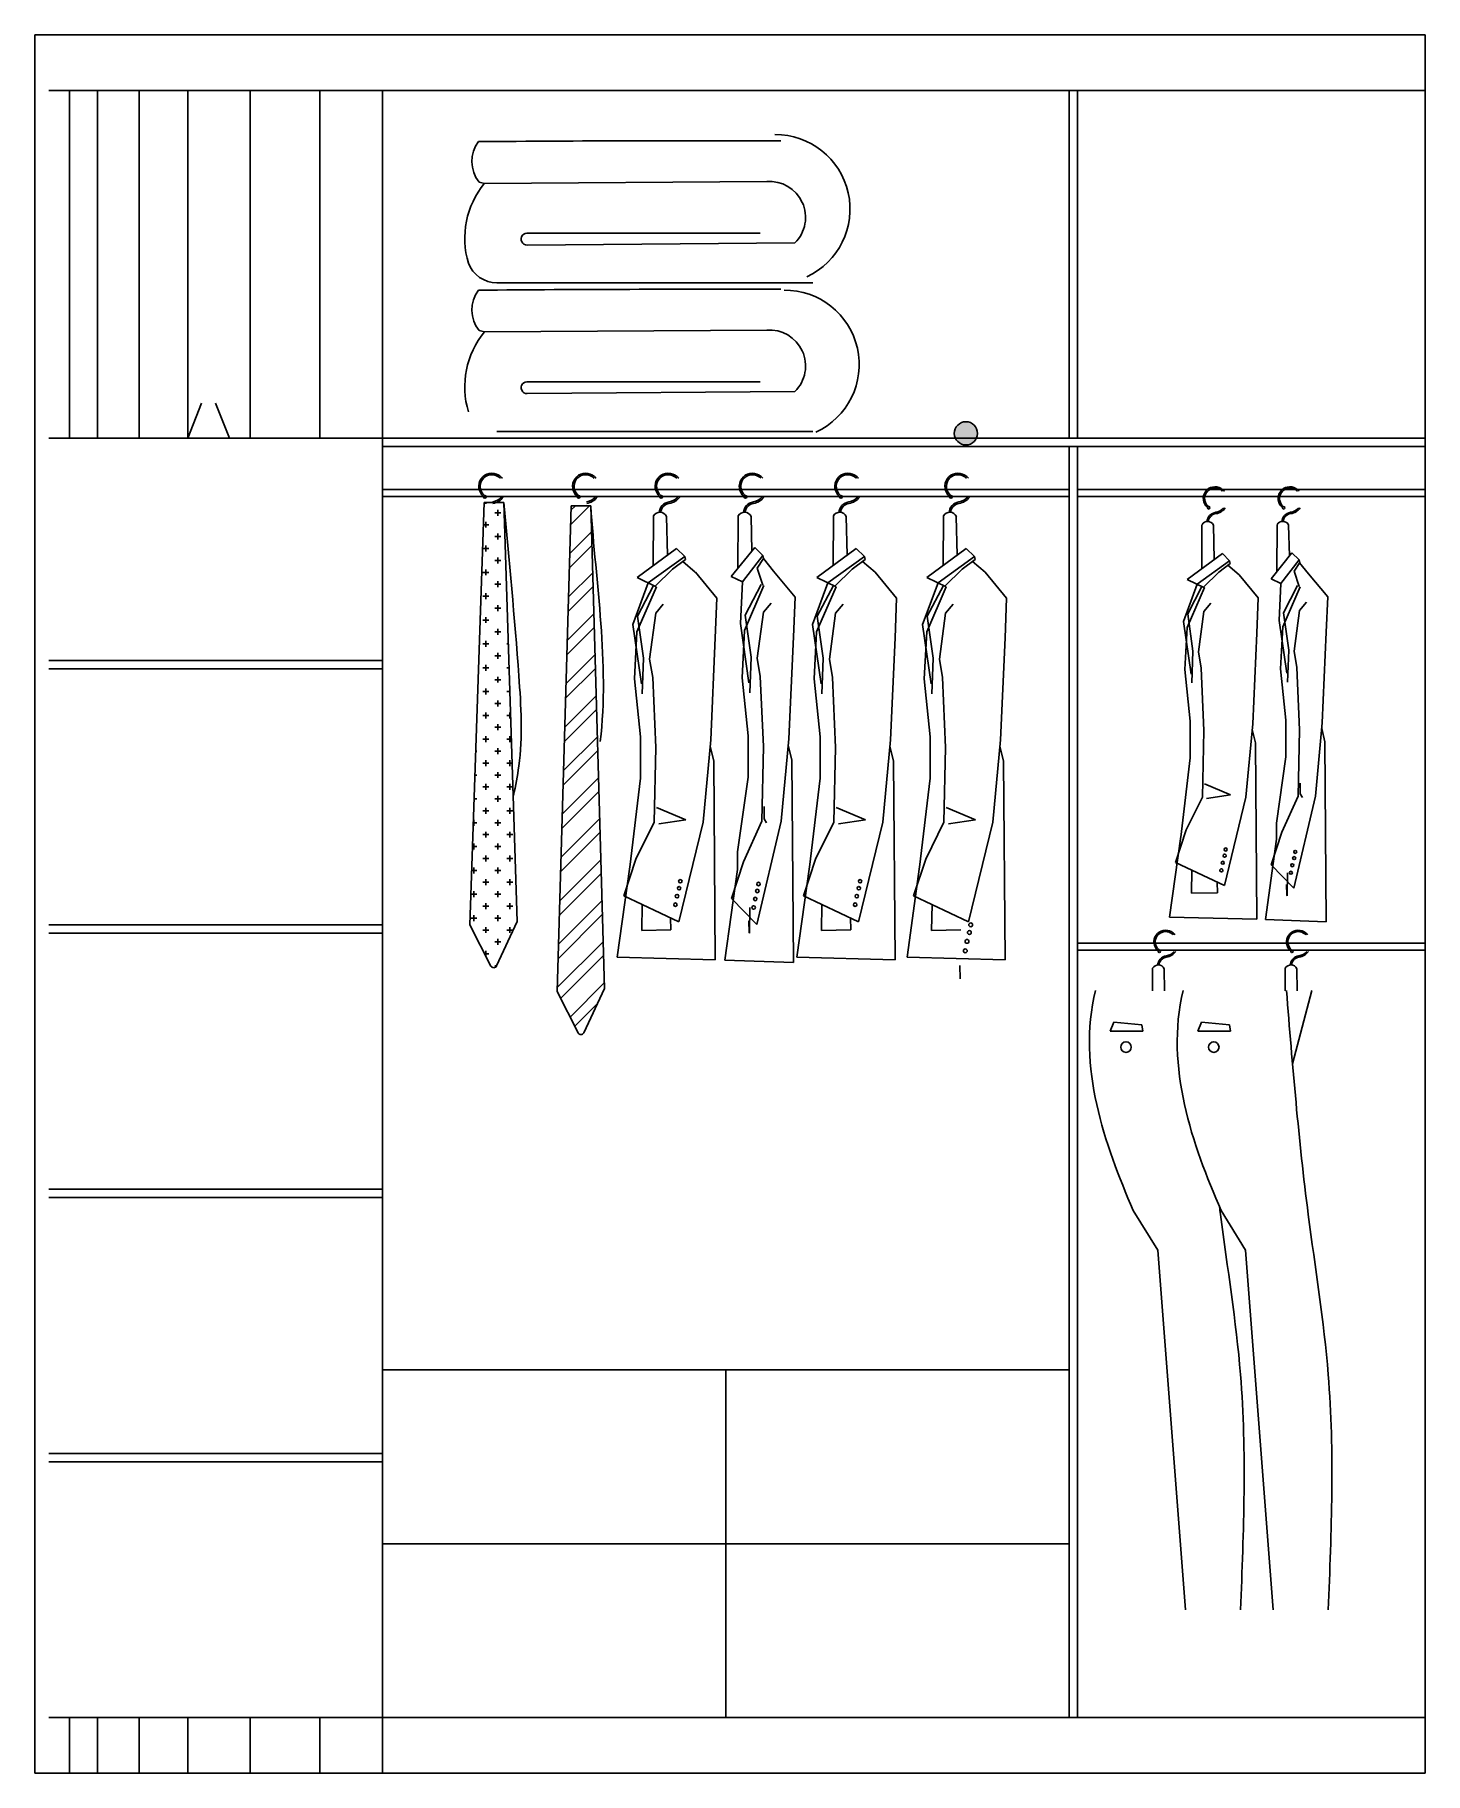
# Model space of a CAD drawing. Header units: millimetres. Extents: x 0 to 2000, y 0 to 2500.
import ezdxf

# ---------------------------------------------------------------- set-up
doc = ezdxf.new("R2010")
doc.units = ezdxf.units.MM
doc.layers.add('家私', color=2, linetype='Continuous')

msp = doc.modelspace()

# ---------------------------------------------------------------- hatches: boundary and pattern name
h = msp.add_hatch(color=7)
edge = h.paths.add_edge_path()
edge.add_arc((1339.3, 1926.8), 16.7, 0, 360)

# ---------------------------------------------------------------- linework, layer by layer
at = {"color": 7}
for p, q in [((2000, 2500), (0, 2500)), ((0, 2500), (0, 0)), ((2000, 0), (2000, 2500)), ((2000, 2420), (20, 2420)), ((50, 2420), (50, 1920)), ((90, 2420), (90, 1920)), ((150, 2420), (150, 1920)), ((220, 2420), (220, 1920)), ((310, 2420), (310, 1920)), ((410, 2420), (410, 1920)), ((500, 2420), (500, 0)), ((1488, 2420), (1488, 1920)), ((1500, 2420), (1500, 1920)), ((240, 1970), (220, 1920)), ((260, 1970), (280, 1920)), ((2000, 1920), (20, 1920)), ((2000, 1908), (500, 1908)), ((1488, 1908), (1488, 80)), ((1500, 1908), (1500, 80)), ((500, 1845.9), (1488, 1845.9)), ((500, 1835.9), (1488, 1835.9)), ((646.2, 1827.6), (626, 1220.2)), ((674.5, 1827.6), (646.2, 1827.6)), ((648.9, 1825.5), (648.9, 1827.6)), ((694, 1224.6), (674.5, 1827.6)), ((1500, 1845.9), (2000, 1845.9)), ((1500, 1835.9), (2000, 1835.9)), ((661.7, 1812.7), (670.3, 1812.7)), ((666, 1808.4), (666, 1817)), ((771.5, 1822.8), (751.3, 1124.1)), ((770.7, 1795.5), (798, 1822.8)), ((771.3, 1816.3), (777.8, 1822.8)), ((799.8, 1822.8), (771.5, 1822.8)), ((819.3, 1128.5), (799.8, 1822.8)), ((890.2, 1808.2), (889.7, 1736.7)), ((910.1, 1751.7), (908.7, 1807.4)), ((1011.8, 1808.2), (1011.4, 1732.7)), ((1031.6, 1757.8), (1030.4, 1807.4)), ((1148.7, 1808.2), (1148.3, 1736.7)), ((1168.6, 1751.7), (1167.2, 1807.4)), ((1307, 1808.2), (1306.6, 1736.7)), ((1326.9, 1751.7), (1325.5, 1807.4)), ((645.1, 1795.5), (653.1, 1795.5)), ((648.9, 1791.2), (648.9, 1799.8)), ((661.7, 1778.4), (670.3, 1778.4)), ((666, 1774.1), (666, 1782.7)), ((769.5, 1753.9), (800.9, 1785.2)), ((1678.9, 1795.5), (1678.5, 1731.9)), ((1696.6, 1745.3), (1695.4, 1794.8)), ((1787.1, 1795.5), (1786.7, 1728.4)), ((1804.6, 1750.7), (1803.5, 1794.8)), ((644.6, 1761.2), (653.1, 1761.2)), ((648.9, 1757), (648.9, 1765.5)), ((768.9, 1733.1), (801.4, 1765.6)), ((923, 1761.3), (866.3, 1719.3)), ((923, 1761.3), (934.8, 1749.6)), ((1035.5, 1762.8), (1001.8, 1720.8)), ((1017.9, 1713.2), (1047.3, 1751.1)), ((1035.5, 1762.8), (1047.3, 1751.1)), ((1048.3, 1746.9), (1047.3, 1751.1)), ((1181.6, 1761.3), (1124.8, 1719.3)), ((1181.6, 1761.3), (1193.3, 1749.6)), ((1339.9, 1761.3), (1283.1, 1719.3)), ((1339.9, 1761.3), (1351.6, 1749.6)), ((1708.2, 1753.8), (1657.7, 1716.5)), ((1708.2, 1753.8), (1718.6, 1743.4)), ((1808.2, 1755.2), (1778.2, 1717.8)), ((1808.2, 1755.2), (1818.6, 1744.7)), ((644.6, 1726.9), (653.1, 1726.9)), ((648.9, 1722.7), (648.9, 1731.2)), ((661.7, 1744.1), (670.3, 1744.1)), ((666, 1739.8), (666, 1748.4)), ((767.7, 1691.5), (802.5, 1726.3)), ((882.3, 1711.7), (934.8, 1749.6)), ((892.4, 1707), (917.3, 1731.6)), ((935.8, 1745.4), (917.3, 1731.6)), ((932.1, 1742.7), (950, 1727.2)), ((935.8, 1745.4), (934.8, 1749.6)), ((950.2, 1727.2), (981, 1689.9)), ((1048.3, 1746.9), (1039.3, 1733.1)), ((1047.2, 1708.5), (1039.3, 1733.1)), ((1048.1, 1746.7), (1062.5, 1728.7)), ((1062.7, 1728.7), (1093.5, 1691.4)), ((1140.9, 1711.7), (1193.3, 1749.6)), ((1151, 1707), (1175.8, 1731.6)), ((1194.3, 1745.4), (1175.8, 1731.6)), ((1190.7, 1742.7), (1208.6, 1727.2)), ((1194.3, 1745.4), (1193.3, 1749.6)), ((1208.8, 1727.2), (1239.6, 1689.9)), ((1299.2, 1711.7), (1351.6, 1749.6)), ((1309.2, 1707), (1334.1, 1731.6)), ((1352.6, 1745.4), (1334.1, 1731.6)), ((1349, 1742.7), (1366.9, 1727.2)), ((1352.6, 1745.4), (1351.6, 1749.6)), ((1367.1, 1727.2), (1397.8, 1689.9)), ((1672, 1709.7), (1718.6, 1743.4)), ((1680.9, 1705.5), (1703.1, 1727.4)), ((1719.5, 1739.7), (1703.1, 1727.4)), ((1716.2, 1737.3), (1732.2, 1723.5)), ((1719.5, 1739.7), (1718.6, 1743.4)), ((1792.4, 1711.1), (1818.6, 1744.7)), ((1819.5, 1741.1), (1811.5, 1728.7)), ((1818.6, 1706.8), (1811.5, 1728.7)), ((1819.5, 1741.1), (1818.6, 1744.7)), ((1819.3, 1740.8), (1832.2, 1724.8)), ((661.7, 1709.8), (670.3, 1709.8)), ((666, 1705.5), (666, 1714.1)), ((767.1, 1670.7), (803.1, 1706.6)), ((882.3, 1711.7), (860.1, 1651.7)), ((894.1, 1706.3), (866.1, 1641.6)), ((866.3, 1719.3), (894, 1706.2)), ((867, 1664), (890.1, 1708)), ((1001.8, 1720.8), (1017.9, 1713.2)), ((1017.9, 1713.2), (1015, 1653.2)), ((1048.9, 1707.8), (1020.9, 1643.1)), ((1021.8, 1665.5), (1045, 1709.5)), ((1140.9, 1711.7), (1118.7, 1651.7)), ((1152.6, 1706.3), (1124.6, 1641.6)), ((1124.8, 1719.3), (1152.6, 1706.2)), ((1125.5, 1664), (1148.7, 1708)), ((1299.2, 1711.7), (1277, 1651.7)), ((1310.9, 1706.3), (1282.9, 1641.6)), ((1283.1, 1719.3), (1310.9, 1706.2)), ((1283.8, 1664), (1307, 1708)), ((1672, 1709.7), (1652.2, 1656.4)), ((1682.4, 1705), (1657.5, 1647.4)), ((1657.7, 1716.5), (1682.4, 1704.8)), ((1658.3, 1667.3), (1678.9, 1706.5)), ((1732.3, 1723.5), (1759.7, 1690.3)), ((1778.2, 1717.8), (1792.4, 1711.1)), ((1792.4, 1711.1), (1789.9, 1657.8)), ((1820, 1706.3), (1795.2, 1648.8)), ((1796, 1668.7), (1816.5, 1707.8)), ((1832.3, 1724.8), (1859.7, 1691.7)), ((644.6, 1692.7), (653.1, 1692.7)), ((648.9, 1688.4), (648.9, 1696.9)), ((661.7, 1675.5), (670.3, 1675.5)), ((666, 1671.2), (666, 1679.8)), ((893.2, 1668), (904.1, 1681.1)), ((981, 1689.9), (978.8, 1632.9)), ((1048, 1669.5), (1059, 1682.6)), ((1093.5, 1691.4), (1091.3, 1634.4)), ((1151.7, 1668), (1162.7, 1681.1)), ((1239.6, 1689.9), (1237.4, 1632.9)), ((1310, 1668), (1321, 1681.1)), ((1397.8, 1689.9), (1395.6, 1632.9)), ((1681.6, 1670.8), (1691.4, 1682.5)), ((1759.7, 1690.3), (1757.7, 1639.6)), ((1819.2, 1672.2), (1829, 1683.9)), ((1859.7, 1691.7), (1857.7, 1641)), ((644.6, 1658.4), (653.1, 1658.4)), ((648.9, 1654.1), (648.9, 1662.7)), ((678.9, 1658.4), (679.9, 1658.4)), ((765.9, 1629.1), (804.2, 1667.3)), ((860.1, 1651.7), (872.5, 1566.5)), ((867, 1664), (875.5, 1603.5)), ((884.4, 1602.1), (893.2, 1668)), ((1015, 1653.2), (1027.3, 1568)), ((1021.8, 1665.5), (1030.4, 1605)), ((1039.2, 1603.6), (1048, 1669.5)), ((1118.7, 1651.7), (1131, 1566.5)), ((1125.5, 1664), (1134.1, 1603.5)), ((1142.9, 1602.1), (1151.7, 1668)), ((1277, 1651.7), (1289.3, 1566.5)), ((1283.8, 1664), (1292.4, 1603.5)), ((1301.2, 1602.1), (1310, 1668)), ((1652.2, 1656.4), (1663.2, 1580.7)), ((1658.3, 1667.3), (1665.9, 1613.5)), ((1673.8, 1612.4), (1681.6, 1670.8)), ((1789.9, 1657.8), (1800.8, 1582)), ((1796, 1668.7), (1803.6, 1614.9)), ((1811.4, 1613.7), (1819.2, 1672.2)), ((648.9, 1619.8), (648.9, 1628.4)), ((661.7, 1641.2), (670.3, 1641.2)), ((666, 1636.9), (666, 1645.5)), ((765.3, 1608.3), (804.7, 1647.7)), ((866.1, 1641.6), (862.4, 1573.6)), ((978.8, 1632.9), (972.2, 1485.9)), ((1020.9, 1643.1), (1017.3, 1575.1)), ((1091.3, 1634.4), (1084.7, 1487.4)), ((1124.6, 1641.6), (1121, 1573.6)), ((1237.4, 1632.9), (1230.8, 1485.9)), ((1282.9, 1641.6), (1279.3, 1573.6)), ((1395.6, 1632.9), (1389.1, 1485.9)), ((1657.5, 1647.4), (1654.3, 1587)), ((1757.7, 1639.6), (1751.9, 1509)), ((1795.2, 1648.8), (1791.9, 1588.3)), ((1857.7, 1641), (1851.9, 1510.4)), ((500, 1600), (20, 1600)), ((644.6, 1624.1), (653.1, 1624.1)), ((661.7, 1606.9), (670.3, 1606.9)), ((666, 1602.6), (666, 1611.2)), ((678.9, 1624.1), (681, 1624.1)), ((764.1, 1566.6), (805.8, 1608.4)), ((875.5, 1603.5), (873.5, 1552.1)), ((888.8, 1575.8), (884.4, 1602.1)), ((1030.4, 1605), (1028.3, 1553.6)), ((1043.6, 1577.3), (1039.2, 1603.6)), ((1134.1, 1603.5), (1132, 1552.1)), ((1147.3, 1575.8), (1142.9, 1602.1)), ((1292.4, 1603.5), (1290.3, 1552.1)), ((1305.6, 1575.8), (1301.2, 1602.1)), ((1665.9, 1613.5), (1664.1, 1567.9)), ((1677.7, 1589), (1673.8, 1612.4)), ((1803.6, 1614.9), (1801.7, 1569.2)), ((1815.3, 1590.3), (1811.4, 1613.7)), ((500, 1588), (20, 1588)), ((644.6, 1589.8), (653.1, 1589.8)), ((648.9, 1585.5), (648.9, 1594.1)), ((666, 1568.4), (666, 1576.9)), ((678.9, 1589.8), (682.2, 1589.8)), ((763.5, 1545.8), (806.4, 1588.7)), ((893.2, 1474.9), (888.8, 1575.8)), ((1017.3, 1575.1), (1026, 1491.8)), ((1048, 1476.4), (1043.6, 1577.3)), ((1151.7, 1474.9), (1147.3, 1575.8)), ((1310, 1474.9), (1305.6, 1575.8)), ((1654.3, 1587), (1662.1, 1512.9)), ((1681.6, 1499.3), (1677.7, 1589)), ((1791.9, 1588.3), (1799.7, 1514.2)), ((1819.2, 1500.6), (1815.3, 1590.3)), ((644.6, 1555.5), (653.1, 1555.5)), ((648.9, 1551.2), (648.9, 1559.8)), ((661.7, 1572.6), (670.3, 1572.6)), ((678.9, 1555.5), (683.3, 1555.5)), ((683.2, 1551.2), (683.2, 1559.1)), ((862.4, 1573.6), (871.2, 1490.3)), ((1121, 1573.6), (1129.8, 1490.3)), ((1279.3, 1573.6), (1288, 1490.3)), ((648.9, 1516.9), (648.9, 1525.5)), ((661.7, 1538.4), (670.3, 1538.4)), ((666, 1534.1), (666, 1542.6)), ((683.2, 1516.9), (683.2, 1525.5)), ((761.7, 1483.4), (808, 1529.8)), ((762.3, 1504.2), (807.5, 1549.4)), ((635.4, 1504.1), (636, 1504.1)), ((644.6, 1521.2), (653.1, 1521.2)), ((661.7, 1504.1), (670.3, 1504.1)), ((666, 1499.8), (666, 1508.4)), ((678.9, 1521.2), (684.4, 1521.2)), ((1662.1, 1512.9), (1662.1, 1460.3)), ((1751.9, 1509), (1742.1, 1403.7)), ((1755.8, 1481.7), (1751.1, 1501)), ((1799.7, 1514.2), (1799.7, 1461.6)), ((1817.3, 1405.1), (1819.2, 1500.6)), ((1851.9, 1510.4), (1842.1, 1405.1)), ((1855.8, 1483.1), (1851.1, 1502.4)), ((644.6, 1486.9), (653.1, 1486.9)), ((648.9, 1482.6), (648.9, 1491.2)), ((678.9, 1486.9), (685.5, 1486.9)), ((683.2, 1482.6), (683.2, 1491.2)), ((760.5, 1441.8), (809.2, 1490.4)), ((871.2, 1490.3), (871.2, 1431.1)), ((972.2, 1485.9), (961.3, 1367.5)), ((976.6, 1455.2), (971.4, 1476.9)), ((1026, 1491.8), (1026, 1432.6)), ((1045.8, 1369), (1048, 1476.4)), ((1084.7, 1487.4), (1073.7, 1369)), ((1089.1, 1456.7), (1083.9, 1478.4)), ((1129.8, 1490.3), (1129.8, 1431.1)), ((1230.8, 1485.9), (1219.8, 1367.5)), ((1235.2, 1455.2), (1229.9, 1476.9)), ((1288, 1490.3), (1288, 1431.1)), ((1389.1, 1485.9), (1378.1, 1367.5)), ((1393.5, 1455.2), (1388.2, 1476.9)), ((1679.6, 1403.7), (1681.6, 1499.3)), ((1757.7, 1228), (1755.8, 1481.7)), ((1857.7, 1224.4), (1855.8, 1483.1)), ((634.3, 1469.8), (636, 1469.8)), ((644.6, 1452.6), (653.1, 1452.6)), ((648.9, 1448.3), (648.9, 1456.9)), ((661.7, 1469.8), (670.3, 1469.8)), ((666, 1465.5), (666, 1474.1)), ((678.9, 1452.6), (686.6, 1452.6)), ((683.2, 1448.3), (683.2, 1456.9)), ((759.9, 1421), (809.7, 1470.8)), ((891, 1367.5), (893.2, 1474.9)), ((978.8, 1169.7), (976.6, 1455.2)), ((1091.3, 1165.7), (1089.1, 1456.7)), ((1149.5, 1367.5), (1151.7, 1474.9)), ((1237.4, 1169.7), (1235.2, 1455.2)), ((1307.8, 1367.5), (1310, 1474.9)), ((1395.6, 1169.7), (1393.5, 1455.2)), ((1662.1, 1460.3), (1648.4, 1346.2)), ((1799.7, 1461.6), (1786.1, 1366.1)), ((633.1, 1435.5), (636, 1435.5)), ((661.7, 1435.5), (670.3, 1435.5)), ((666, 1431.2), (666, 1439.8)), ((758.7, 1379.4), (810.8, 1431.5)), ((871.2, 1431.1), (855.8, 1302.8)), ((1026, 1432.6), (1010.7, 1325.1)), ((1129.8, 1431.1), (1114.4, 1302.8)), ((1288, 1431.1), (1272.7, 1302.8)), ((632, 1401.2), (636, 1401.2)), ((644.6, 1418.3), (653.1, 1418.3)), ((648.9, 1414.1), (648.9, 1422.6)), ((661.7, 1401.2), (670.3, 1401.2)), ((666, 1396.9), (666, 1405.5)), ((678.9, 1418.3), (687.4, 1418.3)), ((683.2, 1414.1), (683.2, 1422.6)), ((758.1, 1358.6), (811.4, 1411.8)), ((1656.2, 1356.7), (1679.6, 1403.7)), ((1682.5, 1422.6), (1720.1, 1406.9)), ((1720.1, 1406.9), (1685.6, 1401.9)), ((1742.1, 1403.7), (1711.1, 1276.6)), ((1793.9, 1353.1), (1817.3, 1405.1)), ((1842.1, 1405.1), (1811.1, 1273)), ((1820.1, 1423.9), (1820.1, 1408.2)), ((1820.1, 1408.2), (1823.3, 1403.2)), ((644.6, 1384), (653.1, 1384)), ((648.9, 1379.8), (648.9, 1388.3)), ((678.9, 1384), (687.4, 1384)), ((683.2, 1379.8), (683.2, 1388.3)), ((894.2, 1388.7), (936.5, 1371)), ((1049, 1390.2), (1049, 1372.5)), ((1152.7, 1388.7), (1195, 1371)), ((1311, 1388.7), (1353.3, 1371)), ((630.9, 1366.9), (636, 1366.9)), ((631.7, 1362.6), (631.7, 1371.2)), ((648.9, 1345.5), (648.9, 1354)), ((661.7, 1366.9), (670.3, 1366.9)), ((666, 1362.6), (666, 1371.2)), ((683.2, 1345.5), (683.2, 1354)), ((756.3, 1296.2), (813, 1352.9)), ((756.9, 1317), (812.5, 1372.5)), ((864.6, 1314.5), (891, 1367.5)), ((936.5, 1371), (897.7, 1365.4)), ((961.3, 1367.5), (926.3, 1224.4)), ((1019.5, 1310.5), (1045.8, 1369)), ((1073.7, 1369), (1038.8, 1220.4)), ((1049, 1372.5), (1052.5, 1366.9)), ((1123.2, 1314.5), (1149.5, 1367.5)), ((1195, 1371), (1156.2, 1365.4)), ((1219.8, 1367.5), (1184.9, 1224.4)), ((1281.5, 1314.5), (1307.8, 1367.5)), ((1353.3, 1371), (1314.5, 1365.4)), ((1378.1, 1367.5), (1343.1, 1224.4)), ((1640.8, 1309.7), (1656.2, 1356.7)), ((1778.5, 1306.1), (1793.9, 1353.1)), ((1786.1, 1366.1), (1786.1, 1343.4)), ((629.7, 1332.6), (636, 1332.6)), ((631.7, 1328.3), (631.7, 1336.9)), ((644.6, 1349.8), (653.1, 1349.8)), ((661.7, 1332.6), (670.3, 1332.6)), ((666, 1328.3), (666, 1336.9)), ((678.9, 1349.8), (687.4, 1349.8)), ((1010.7, 1325.1), (1010.7, 1299.5)), ((1648.4, 1346.9), (1632.3, 1231.3)), ((1648.4, 1346.2), (1648.4, 1346.9)), ((1786.1, 1343.4), (1770, 1227.7)), ((631.7, 1294), (631.7, 1302.6)), ((644.6, 1315.5), (653.1, 1315.5)), ((648.9, 1311.2), (648.9, 1319.8)), ((666, 1294), (666, 1302.6)), ((678.9, 1315.5), (687.4, 1315.5)), ((683.2, 1311.2), (683.2, 1319.8)), ((755.1, 1254.5), (814.1, 1313.6)), ((855.8, 1303.5), (837.7, 1173.4)), ((847.3, 1261.7), (864.6, 1314.5)), ((855.8, 1302.8), (855.8, 1303.5)), ((1002.1, 1257.7), (1019.5, 1310.5)), ((1114.4, 1303.5), (1096.3, 1173.4)), ((1105.8, 1261.7), (1123.2, 1314.5)), ((1114.4, 1302.8), (1114.4, 1303.5)), ((1272.7, 1303.5), (1254.6, 1173.4)), ((1264.1, 1261.7), (1281.5, 1314.5)), ((1272.7, 1302.8), (1272.7, 1303.5)), ((1711.1, 1276.6), (1640.8, 1309.7)), ((1811.1, 1273), (1778.5, 1306.1)), ((628.6, 1298.3), (636, 1298.3)), ((644.6, 1281.2), (653.1, 1281.2)), ((648.9, 1276.9), (648.9, 1285.5)), ((661.7, 1298.3), (670.3, 1298.3)), ((678.9, 1281.2), (687.4, 1281.2)), ((683.2, 1276.9), (683.2, 1285.5)), ((754.5, 1233.7), (814.7, 1293.9)), ((1010.7, 1299.5), (992.6, 1169.4)), ((1664.4, 1298.6), (1663.8, 1265.5)), ((1701.1, 1266.1), (1700.6, 1281.5)), ((1801.1, 1262.6), (1800.6, 1277.9)), ((1802, 1295), (1801.5, 1261.9)), ((627.4, 1264), (636, 1264)), ((631.7, 1259.7), (631.7, 1268.3)), ((648.9, 1242.6), (648.9, 1251.2)), ((661.7, 1264), (670.3, 1264)), ((666, 1259.7), (666, 1268.3)), ((683.2, 1242.6), (683.2, 1251.2)), ((753.3, 1192.1), (815.8, 1254.6)), ((926.3, 1224.4), (847.3, 1261.7)), ((1038.8, 1220.4), (1002.1, 1257.7)), ((1184.9, 1224.4), (1105.8, 1261.7)), ((1343.1, 1224.4), (1264.1, 1261.7)), ((1663.8, 1265.5), (1701.1, 1266.1)), ((1801.5, 1261.9), (1801.1, 1262.6)), ((627.4, 1229.7), (636, 1229.7)), ((631.7, 1225.5), (631.7, 1234)), ((644.6, 1246.9), (653.1, 1246.9)), ((661.7, 1229.7), (670.3, 1229.7)), ((666, 1225.5), (666, 1234)), ((678.9, 1246.9), (687.4, 1246.9)), ((752.7, 1171.3), (816.3, 1235)), ((873.8, 1249.2), (873.2, 1211.9)), ((915.1, 1212.7), (914.6, 1229.9)), ((1027.6, 1208.7), (1027.1, 1225.9)), ((1028.6, 1245.2), (1028, 1207.9)), ((1132.3, 1249.2), (1131.7, 1211.9)), ((1173.6, 1212.7), (1173.1, 1229.9)), ((1290.6, 1249.2), (1290, 1211.9)), ((1632.3, 1231.3), (1757.7, 1228)), ((1770, 1227.7), (1857.7, 1224.4)), ((500, 1220), (20, 1220)), ((500, 1208), (20, 1208)), ((656.1, 1160.8), (626, 1220.2)), ((644.6, 1212.6), (653.1, 1212.6)), ((648.9, 1208.3), (648.9, 1216.9)), ((664.2, 1160.9), (694, 1224.6)), ((678.9, 1212.6), (687.4, 1212.6)), ((683.2, 1208.3), (683.2, 1216.9)), ((873.2, 1211.9), (915.1, 1212.7)), ((1028, 1207.9), (1027.6, 1208.7)), ((1131.7, 1211.9), (1173.6, 1212.7)), ((1290, 1211.9), (1331.9, 1212.7)), ((647.2, 1178.3), (653.1, 1178.3)), ((648.9, 1175.1), (648.9, 1182.6)), ((661.7, 1195.5), (670.3, 1195.5)), ((666, 1191.2), (666, 1199.7)), ((751.5, 1129.7), (817.4, 1195.7)), ((756.3, 1114.3), (818, 1176)), ((1500, 1193.6), (2000, 1193.6)), ((1500, 1183.6), (2000, 1183.6)), ((661.7, 1161.2), (664.3, 1161.2)), ((666, 1164.8), (666, 1165.5)), ((837.7, 1173.4), (978.8, 1169.7)), ((992.6, 1169.4), (1091.3, 1165.7)), ((1096.3, 1173.4), (1237.4, 1169.7)), ((1254.6, 1173.4), (1395.6, 1169.7)), ((1331.3, 1142.2), (1330.7, 1161.4)), ((1607.9, 1157.7), (1607.7, 1124.9)), ((1625.2, 1124.9), (1624.4, 1157)), ((1798.6, 1157.7), (1798.5, 1124.9)), ((1815.9, 1124.9), (1815.1, 1157)), ((769.9, 1087.5), (819.1, 1136.7)), ((789.6, 1064.8), (819.3, 1128.5)), ((1836.9, 1125.8), (1809.1, 1020.3)), ((781.5, 1064.7), (751.3, 1124.1)), ((776.7, 1074.1), (809, 1106.4)), ((1546.8, 1067), (1552, 1080.1)), ((1552, 1080.1), (1592.4, 1076.1)), ((1592.4, 1076.1), (1593.9, 1067)), ((1673, 1067), (1678.2, 1080.1)), ((1678.2, 1080.1), (1718.6, 1076.1)), ((1718.6, 1076.1), (1720.1, 1067)), ((1593.9, 1067), (1546.8, 1067)), ((1720.1, 1067), (1673, 1067)), ((500, 840), (20, 840)), ((500, 828), (20, 828)), ((1615.4, 752.4), (1580.1, 809.2)), ((1741.6, 752.4), (1706.3, 809.2)), ((1655.1, 234.8), (1615.4, 752.4)), ((1781.3, 234.8), (1741.6, 752.4)), ((500, 580), (1488, 580)), ((500, 80), (500, 580)), ((994, 580), (994, 80)), ((500, 460), (20, 460)), ((500, 448), (20, 448)), ((500, 330), (1488, 330)), ((500, 80), (500, 330)), ((20, 80), (2000, 80)), ((50, 80), (50, 0)), ((90, 80), (90, 0)), ((150, 80), (150, 0)), ((220, 80), (220, 0)), ((310, 80), (310, 0)), ((410, 80), (410, 0)), ((0, 0), (2000, 0))]:
    msp.add_line(p, q, dxfattribs=at)
for centre, radius in [((1339.3, 1926.8), 16.7), ((647.3, 1835.5), 1.99), ((782.3, 1835.5), 1.99), ((901, 1835.5), 1.99), ((1022.1, 1835.5), 1.99), ((1159.5, 1835.5), 1.99), ((1317.8, 1835.5), 1.99), ((1688.5, 1819.8), 1.77), ((1796.2, 1819.8), 1.77), ((1713, 1328.4), 2.19), ((1813, 1324.9), 2.19), ((1706.8, 1298.4), 2.19), ((1708.8, 1309.3), 2.19), ((1711.5, 1319.5), 2.19), ((1808.8, 1305.8), 2.19), ((1811.5, 1316), 2.19), ((926.8, 1272.7), 2.47), ((928.5, 1282.7), 2.47), ((1041, 1278.7), 2.47), ((1185.3, 1272.7), 2.47), ((1187.1, 1282.7), 2.47), ((1806.8, 1294.9), 2.19), ((921.5, 1249), 2.47), ((923.8, 1261.2), 2.47), ((1036.3, 1257.2), 2.47), ((1039.3, 1268.7), 2.47), ((1180.1, 1249), 2.47), ((1182.3, 1261.2), 2.47), ((1034, 1245), 2.47), ((1344.3, 1209), 2.74), ((1346.2, 1220.1), 2.74), ((1338.4, 1182.6), 2.74), ((1340.9, 1196.2), 2.74), ((1617.5, 1182), 1.77), ((1808.3, 1182), 1.77), ((1569.6, 1044.2), 7.6), ((1695.8, 1044.2), 7.6)]:
    msp.add_circle(centre, radius, dxfattribs=at)
for centre, radius, start, end in [((657.5, 1850.6), 18.9, 58.8889, 230.4094), ((657.5, 1850.6), 16.8, 58.8889, 230.4094), ((655.9, 1847.9), 19.9, 46.2084, 58.8889), ((655.9, 1847.9), 22, 40.831, 58.8889), ((792.5, 1850.6), 18.9, 58.8889, 230.4094), ((792.5, 1850.6), 16.8, 58.8889, 230.4094), ((790.8, 1847.9), 19.9, 46.2084, 58.8889), ((790.8, 1847.9), 22, 40.831, 58.8889), ((911.2, 1850.6), 18.9, 58.8889, 230.4094), ((911.2, 1850.6), 16.8, 58.8889, 230.4094), ((909.6, 1847.9), 19.9, 46.2084, 58.8889), ((909.6, 1847.9), 22, 40.831, 58.8889), ((1032.3, 1850.6), 18.9, 58.8889, 230.4094), ((1032.3, 1850.6), 16.8, 58.8889, 230.4094), ((1030.7, 1847.9), 19.9, 46.2084, 58.8889), ((1030.7, 1847.9), 22, 40.831, 58.8889), ((1169.7, 1850.6), 18.9, 58.8889, 230.4094), ((1169.7, 1850.6), 16.8, 58.8889, 230.4094), ((1168.1, 1847.9), 19.9, 46.2084, 58.8889), ((1168.1, 1847.9), 22, 40.831, 58.8889), ((1328, 1850.6), 18.9, 58.8889, 230.4094), ((1328, 1850.6), 16.8, 58.8889, 230.4094), ((1326.4, 1847.9), 19.9, 46.2084, 58.8889), ((1326.4, 1847.9), 22, 40.831, 58.8889), ((655.9, 1847.9), 19.9, 278.1438, 320.7311), ((655.9, 1847.9), 22, 278.1438, 325.0188), ((790.8, 1847.9), 19.9, 278.1438, 320.7311), ((790.8, 1847.9), 22, 278.1438, 325.0188), ((914.7, 1811.9), 16.5, 98.1438, 177.8717), ((914.7, 1811.9), 14.4, 98.1438, 177.7449), ((909.6, 1847.9), 19.9, 278.1438, 320.7311), ((909.6, 1847.9), 22, 278.1438, 325.0188), ((1035.9, 1811.9), 16.5, 98.1438, 177.8717), ((1035.9, 1811.9), 14.4, 98.1438, 177.7449), ((1030.7, 1847.9), 19.9, 278.1438, 320.7311), ((1030.7, 1847.9), 22, 278.1438, 325.0188), ((1173.3, 1811.9), 16.5, 98.1438, 177.8717), ((1173.3, 1811.9), 14.4, 98.1438, 177.7449), ((1168.1, 1847.9), 19.9, 278.1438, 320.7311), ((1168.1, 1847.9), 22, 278.1438, 325.0188), ((1331.6, 1811.9), 16.5, 98.1438, 177.8717), ((1331.6, 1811.9), 14.4, 98.1438, 177.7449), ((1326.4, 1847.9), 19.9, 278.1438, 320.7311), ((1326.4, 1847.9), 22, 278.1438, 325.0188), ((1697.6, 1833.2), 16.8, 58.8889, 230.4094), ((1697.6, 1833.2), 14.9, 58.8889, 230.4094), ((1696.2, 1830.8), 17.7, 46.2084, 58.8889), ((1696.2, 1830.8), 19.6, 40.831, 58.8889), ((1805.3, 1833.2), 16.8, 58.8889, 230.4094), ((1805.3, 1833.2), 14.9, 58.8889, 230.4094), ((1803.9, 1830.8), 17.7, 46.2084, 58.8889), ((1803.9, 1830.8), 19.6, 40.831, 58.8889), ((899.2, 1803.1), 10.4, 24.2419, 150.7783), ((1020.9, 1803.1), 10.4, 24.2419, 150.7783), ((1157.8, 1803.1), 10.4, 24.2419, 150.7783), ((1316.1, 1803.1), 10.4, 24.2419, 150.7783), ((1687, 1791), 9.24, 24.2419, 150.7783), ((1700.8, 1798.8), 14.7, 98.1438, 177.8717), ((1700.8, 1798.8), 12.8, 98.1438, 177.7449), ((1696.2, 1830.8), 17.7, 278.1438, 320.7311), ((1696.2, 1830.8), 19.6, 278.1438, 325.0188), ((1795.1, 1791), 9.24, 24.2419, 150.7783), ((1808.4, 1798.8), 14.7, 98.1438, 177.8717), ((1808.4, 1798.8), 12.8, 98.1438, 177.7449), ((1803.9, 1830.8), 17.7, 278.1438, 320.7311), ((1803.9, 1830.8), 19.6, 278.1438, 325.0188), ((1626.6, 1195.4), 16.8, 58.8889, 230.4094), ((1626.6, 1195.4), 14.9, 58.8889, 230.4094), ((1625.2, 1193), 17.7, 46.2084, 58.8889), ((1625.2, 1193), 19.6, 40.831, 58.8889), ((1817.3, 1195.4), 16.8, 58.8889, 230.4094), ((1817.3, 1195.4), 14.9, 58.8889, 230.4094), ((1815.9, 1193), 17.7, 46.2084, 58.8889), ((1815.9, 1193), 19.6, 40.831, 58.8889), ((1629.8, 1161), 14.7, 98.1438, 177.8717), ((1625.2, 1193), 17.7, 278.1438, 320.7311), ((1625.2, 1193), 19.6, 278.1438, 325.0188), ((1820.5, 1161), 14.7, 98.1438, 177.8717), ((1815.9, 1193), 17.7, 278.1438, 320.7311), ((1815.9, 1193), 19.6, 278.1438, 325.0188), ((660.1, 1162.8), 4.5, 206.9159, 334.9388), ((1616, 1153.2), 9.24, 24.2419, 150.7783), ((1629.8, 1161), 12.8, 98.1438, 177.7449), ((1806.7, 1153.2), 9.24, 24.2419, 150.7783), ((1820.5, 1161), 12.8, 98.1438, 177.7449), ((785.5, 1066.7), 4.5, 206.9159, 334.9388)]:
    msp.add_arc(centre, radius, start, end, dxfattribs=at)
for points in [[(674.5, 1827.6), (696.3, 1577.9), (696.3, 1448.1), (688.7, 1406)], [(1800.4, 1125.8), (1831.7, 803.7), (1860.5, 573.2), (1860.5, 234.8)]]:
    msp.add_spline(points, degree=3, dxfattribs=at)
for points in [[(799.8, 1822.8), (806.9, 1710.1), (826.8, 1597.3), (813.3, 1483.5)], [(1525.5, 1125.8), (1499.1, 1015.1), (1539, 904.3), (1580.1, 809.2)], [(1651.7, 1125.8), (1625.4, 1015.1), (1665.2, 904.3), (1706.3, 809.2)]]:
    msp.add_open_spline(points, degree=3, dxfattribs=at)
msp.add_open_spline([(1704.1, 814.4), (1704.5, 810.8), (1714.8, 730.4), (1746.5, 538.6), (1738.8, 347.9), (1734.3, 234.8)], degree=3, knots=[386.240323, 386.240323, 386.240323, 386.240323, 399.459727, 686.334632, 1104.083658, 1104.083658, 1104.083658, 1104.083658], dxfattribs=at)
at = {"layer": '家私', "color": 7}
for p, q in [((639, 2288.2), (646.7, 2286.3)), ((646.7, 2286.3), (1052.8, 2288.9)), ((1093.3, 2200.6), (708.3, 2197.6)), ((710.3, 2214.5), (1043.4, 2214.5)), ((1119.3, 2143.4), (664.6, 2143.4)), ((646.7, 2072.7), (1052.8, 2075.2)), ((639, 2074.5), (646.7, 2072.7)), ((710.3, 2000.9), (1043.4, 2000.9)), ((1093.3, 1986.9), (708.3, 1983.9)), ((1119.3, 1929.7), (664.6, 1929.7))]:
    msp.add_line(p, q, dxfattribs=at)
for centre, radius, start, end in [((1065.5, 2249.3), 107.1, 294.8344, 90.5457), ((676.5, 2317.8), 47.7, 143.1809, 218.2472), ((978.4, -39533.5), 41881.2, 89.87023, 90.46534), ((743.7, 2207.2), 125.2, 140.7813, 196.5816), ((1057.1, 2237.5), 51.6, 314.4132, 94.7681), ((708.2, 2206.2), 8.59, 75.823, 270.7467), ((664.6, 2187.2), 43.8, 201.025, 270), ((676.5, 2104.1), 47.7, 143.1809, 218.2472), ((978.4, -39747.1), 41881.2, 89.87023, 90.46534), ((1078.7, 2025.7), 107.1, 294.8344, 90.5457), ((1057.1, 2023.8), 51.6, 314.4132, 94.7681), ((743.7, 1993.5), 125.2, 140.7813, 196.5816), ((708.2, 1992.5), 8.59, 75.823, 270.7467)]:
    msp.add_arc(centre, radius, start, end, dxfattribs=at)

doc.saveas('drawing.dxf')
